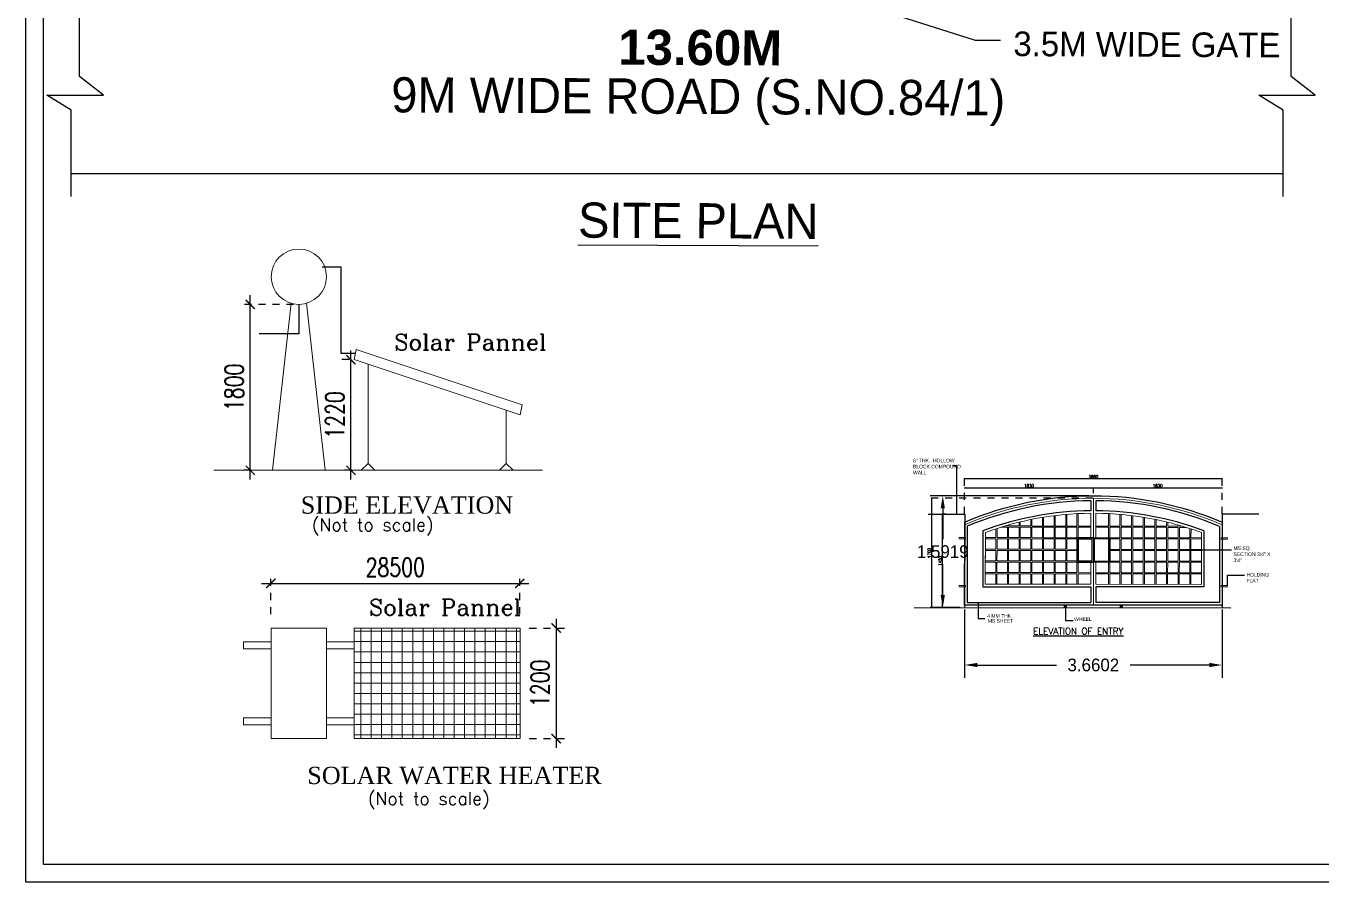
# Model space of a CAD drawing. Header units: metres. Extents: x 0 to 118, y 0 to 55.
# Drawn here: x 0 to 18.42, y 0 to 12.18 of the extents above; entities that cross this region are included whole.
import ezdxf
from ezdxf import colors
from ezdxf.entities.mleader import LeaderData, LeaderLine
from ezdxf.enums import TextEntityAlignment as Align
from ezdxf.math import Vec2, Vec3

# ---------------------------------------------------------------- set-up
doc = ezdxf.new("R2010")
doc.units = ezdxf.units.M
doc.header["$LTSCALE"] = 25
doc.header["$MEASUREMENT"] = 0
doc.linetypes.add('HIDDEN', pattern=[0.375, 0.25, -0.125])
for name, color, linetype, lineweight in [('AR_DIM WRK', 3, 'Continuous', 13), ('BEAMl', 6, 'HIDDEN', 13), ('DIMENSIONS', 9, 'Continuous', 0), ('HAT', 8, 'Continuous', 5), ('hatch', 250, 'Continuous', 5), ('PAV', 21, 'Continuous', 13), ('WIN', 12, 'Continuous', 18)]:
    doc.layers.add(name, color=color, linetype=linetype, lineweight=lineweight)
for name, color, linetype in [('DI M', 231, 'Continuous'), ('DIM', 8, 'Continuous'), ('DVW', 4, 'Continuous'), ('MAIN_GATE', 57, 'Continuous'), ('TEXT', 4, 'Continuous'), ('WALL', 125, 'Continuous')]:
    doc.layers.add(name, color=color, linetype=linetype)
doc.styles.add('APEXT', font='romanc.shx')
doc.styles.add('Arial-Bold', font='arialbd.ttf', dxfattribs={"height": 10})
doc.styles.add('MADDYTEXT', font='romanc.shx', dxfattribs={"width": 0.8, "height": 4.5})
doc.styles.add('ROMAND', font='swissc.ttf')
doc.styles.add('ROMANS', font='romans.shx')
doc.styles.add('RS1', font='romans.shx', dxfattribs={"width": 0.75})
doc.styles.add('style2', font='romantic.ttf')
doc.styles.add('UATEXT', font='GOTHIC.TTF')
doc.dimstyles.new('DIM-200', dxfattribs={"dimscale": 2, "dimtxt": 200, "dimasz": 100, "dimexe": 25, "dimexo": 25, "dimgap": 35, "dimtad": 1, "dimdec": 0, "dimrnd": 5, "dimzin": 0, "dimdsep": 46, "dimtxsty": 'RS1', "dimblk": 'ARCHTICK', "dimcen": 100, "dimdle": 25, "dimclrd": 8, "dimclre": 8, "dimclrt": 4, "dimadec": 0, "dimazin": 0, "dimtfac": 0.5, "dimtdec": 0, "dimtmove": 1, "dimatfit": 0, "dimfxl": 0, "dimfrac": 1, "dimtolj": 1, "dimtzin": 0, "dimarcsym": 0})
doc.dimstyles.new('DIM-25', dxfattribs={"dimscale": 0.25, "dimtxt": 200, "dimasz": 100, "dimexe": 25, "dimexo": 25, "dimgap": 35, "dimtad": 1, "dimdec": 0, "dimrnd": 5, "dimzin": 0, "dimdsep": 46, "dimtxsty": 'RS1', "dimblk": 'ARCHTICK', "dimcen": 100, "dimdle": 25, "dimclrd": 8, "dimclre": 8, "dimclrt": 4, "dimadec": 0, "dimazin": 0, "dimtfac": 0.5, "dimtdec": 0, "dimtmove": 1, "dimatfit": 0, "dimfxl": 0, "dimfrac": 1, "dimtolj": 1, "dimtzin": 0, "dimarcsym": 0})
doc.dimstyles.new('N001-100', dxfattribs={"dimtxt": 250, "dimasz": 65, "dimexe": 50, "dimexo": 100, "dimgap": 50, "dimtad": 1, "dimdec": 0, "dimrnd": 5, "dimzin": 0, "dimdsep": 46, "dimtxsty": 'ROMANS', "dimblk": 'ARCHTICK', "dimcen": 0.09, "dimdle": 50, "dimclrd": 8, "dimclre": 8, "dimclrt": 4, "dimadec": 0, "dimazin": 0, "dimtfac": 1, "dimtdec": 0, "dimtofl": 0, "dimtmove": 1, "dimatfit": 3, "dimfxl": 0, "dimtolj": 1, "dimtzin": 0, "dimarcsym": 0})
doc.dimstyles.get("Standard").update_dxf_attribs({"dimtxt": 0.18, "dimasz": 0.18, "dimexe": 0.18, "dimexo": 0.0625, "dimgap": 0.09, "dimtad": 0, "dimtih": 1, "dimtoh": 1, "dimdec": 4, "dimzin": 0, "dimdsep": 46, "dimtxsty": 'Standard', "dimcen": 0.09, "dimadec": 0, "dimazin": 0, "dimtfac": 1, "dimtdec": 4, "dimtofl": 0, "dimtmove": 0, "dimatfit": 3, "dimfxl": 0, "dimtolj": 1, "dimtzin": 0, "dimarcsym": 0})

# ---------------------------------------------------------------- blocks, each defined once
blk = doc.blocks.new('_ArchTick')
at = {"color": 0, "linetype": 'ByBlock', "const_width": 0.15}
blk.add_lwpolyline([(-0.5, -0.5), (0.5, 0.5)], dxfattribs=at)
blk = doc.blocks.new('*D14')
at = {"layer": 'Defpoints', "color": 0, "linetype": 'ByBlock', "ltscale": 5}
for p in [(265, 4111), (344, 4111), (373, 2911)]:
    blk.add_point(p, dxfattribs=at)
at = {"layer": 'DIMENSIONS', "color": 9, "linetype": 'HIDDEN', "lineweight": -2, "ltscale": 5}
for p, q in [((244, 4111), (165, 4111)), ((273, 2911), (165, 2911))]:
    blk.add_line(p, q, dxfattribs=at)
at = {"layer": 'DIMENSIONS', "color": 9, "lineweight": -2, "ltscale": 5}
blk.add_line((265, 2811), (265, 4211), dxfattribs=at)
at = {"layer": 'DIMENSIONS', "color": 9, "linetype": 'ByBlock', "lineweight": -2, "ltscale": 5, "xscale": 100, "yscale": 100, "zscale": 100}
for p, rotation in [((265, 4111), 90), ((265, 2911), 270)]:
    blk.add_blockref('_ArchTick', p, dxfattribs=dict(at, rotation=rotation))
at = {"layer": 'DIMENSIONS', "color": 4, "linetype": 'ByBlock', "ltscale": 5, "insert": (90, 3511), "char_height": 200, "attachment_point": 5, "rotation": 90, "style": 'RS1'}
blk.add_mtext('\\A1;1220', dxfattribs=at)
blk = doc.blocks.new('*D15')
at = {"layer": 'Defpoints', "color": 0, "linetype": 'ByBlock', "ltscale": 5}
for p in [(-827, 4711), (-257, 4711), (-720, 2911)]:
    blk.add_point(p, dxfattribs=at)
at = {"layer": 'DIMENSIONS', "color": 9, "lineweight": -2, "ltscale": 5}
blk.add_line((-827, 2811), (-827, 4811), dxfattribs=at)
at = {"layer": 'DIMENSIONS', "color": 9, "linetype": 'HIDDEN', "lineweight": -2, "ltscale": 5}
for p, q in [((-357, 4711), (-927, 4711)), ((-820, 2911), (-927, 2911))]:
    blk.add_line(p, q, dxfattribs=at)
at = {"layer": 'DIMENSIONS', "color": 9, "linetype": 'ByBlock', "lineweight": -2, "ltscale": 5, "xscale": 100, "yscale": 100, "zscale": 100}
for p, rotation in [((-827, 4711), 90), ((-827, 2911), 270)]:
    blk.add_blockref('_ArchTick', p, dxfattribs=dict(at, rotation=rotation))
at = {"layer": 'DIMENSIONS', "color": 4, "linetype": 'ByBlock', "ltscale": 5, "insert": (-1002, 3811), "char_height": 200, "attachment_point": 5, "rotation": 90, "style": 'RS1'}
blk.add_mtext('\\A1;1800', dxfattribs=at)
blk = doc.blocks.new('*D16')
at = {"layer": 'Defpoints', "color": 0, "linetype": 'ByBlock', "ltscale": 5}
for p in [(2096, 1684), (-604, 1251), (2096, 1251)]:
    blk.add_point(p, dxfattribs=at)
at = {"layer": 'DIMENSIONS', "color": 9, "linetype": 'HIDDEN', "lineweight": -2, "ltscale": 5}
for p, q in [((-604, 1351), (-604, 1784)), ((2096, 1351), (2096, 1784))]:
    blk.add_line(p, q, dxfattribs=at)
at = {"layer": 'DIMENSIONS', "color": 9, "lineweight": -2, "ltscale": 5}
blk.add_line((-704, 1684), (2196, 1684), dxfattribs=at)
at = {"layer": 'DIMENSIONS', "color": 9, "linetype": 'ByBlock', "lineweight": -2, "ltscale": 5, "xscale": 100, "yscale": 100, "zscale": 100, "rotation": 180}
blk.add_blockref('_ArchTick', (-604, 1684), dxfattribs=at)
at = {"layer": 'DIMENSIONS', "color": 9, "linetype": 'ByBlock', "lineweight": -2, "ltscale": 5, "xscale": 100, "yscale": 100, "zscale": 100}
blk.add_blockref('_ArchTick', (2096, 1684), dxfattribs=at)
at = {"layer": 'DIMENSIONS', "color": 4, "linetype": 'ByBlock', "ltscale": 5, "insert": (746, 1859), "char_height": 200, "attachment_point": 5, "style": 'RS1'}
blk.add_mtext('\\A1;28500', dxfattribs=at)
blk = doc.blocks.new('*D17')
at = {"layer": 'Defpoints', "color": 0, "linetype": 'ByBlock', "ltscale": 5}
for p in [(2100, 1200), (2100, 0), (2491, 0)]:
    blk.add_point(p, dxfattribs=at)
at = {"layer": 'DIMENSIONS', "color": 9, "lineweight": -2, "ltscale": 5}
blk.add_line((2491, 1300), (2491, -100), dxfattribs=at)
at = {"layer": 'DIMENSIONS', "color": 9, "linetype": 'HIDDEN', "lineweight": -2, "ltscale": 5}
for p, q in [((2200, 1200), (2591, 1200)), ((2200, 0), (2591, 0))]:
    blk.add_line(p, q, dxfattribs=at)
at = {"layer": 'DIMENSIONS', "color": 9, "linetype": 'ByBlock', "lineweight": -2, "ltscale": 5, "xscale": 100, "yscale": 100, "zscale": 100}
for p, rotation in [((2491, 1200), 90), ((2491, 0), 270)]:
    blk.add_blockref('_ArchTick', p, dxfattribs=dict(at, rotation=rotation))
at = {"layer": 'DIMENSIONS', "color": 4, "linetype": 'ByBlock', "ltscale": 5, "insert": (2316, 600), "char_height": 200, "attachment_point": 5, "rotation": 90, "style": 'RS1'}
blk.add_mtext('\\A1;1200', dxfattribs=at)
blk = doc.blocks.new('*D7')
at = {"layer": 'AR_DIM WRK', "color": 8, "lineweight": -2, "ltscale": 0.5}
blk.add_line((896, 2297), (2909, 2298), dxfattribs=at)
at = {"layer": 'AR_DIM WRK', "color": 8, "linetype": 'HIDDEN', "lineweight": -2, "ltscale": 0.5}
for p, q in [((902, 1894), (902, 2304)), ((2902, 2213), (2902, 2304))]:
    blk.add_line(p, q, dxfattribs=at)
at = {"layer": 'Defpoints', "color": 0, "ltscale": 0.5}
for p in [(2902, 2298), (2902, 2206), (902, 1888)]:
    blk.add_point(p, dxfattribs=at)
at = {"layer": 'AR_DIM WRK', "color": 8, "lineweight": -2, "ltscale": 0.5, "xscale": 25, "yscale": 25, "zscale": 25}
for p, rotation in [((902, 2297), 180.0142103775835), ((2902, 2298), 0.0142103775835998)]:
    blk.add_blockref('_ArchTick', p, dxfattribs=dict(at, rotation=rotation))
at = {"layer": 'AR_DIM WRK', "color": 4, "ltscale": 0.5, "insert": (1902, 2331), "char_height": 50, "attachment_point": 5, "rotation": 0.0142, "style": 'RS1'}
blk.add_mtext('\\A1;1830', dxfattribs=at)
blk = doc.blocks.new('*D8')
at = {"layer": 'AR_DIM WRK', "color": 8, "lineweight": -2, "ltscale": 0.5}
blk.add_line((2896, 2298), (4909, 2298), dxfattribs=at)
at = {"layer": 'AR_DIM WRK', "color": 8, "linetype": 'HIDDEN', "lineweight": -2, "ltscale": 0.5}
for p, q in [((2902, 2213), (2902, 2304)), ((4902, 1894), (4902, 2305))]:
    blk.add_line(p, q, dxfattribs=at)
at = {"layer": 'Defpoints', "color": 0, "ltscale": 0.5}
for p in [(4902, 2298), (2902, 2206), (4902, 1888)]:
    blk.add_point(p, dxfattribs=at)
at = {"layer": 'AR_DIM WRK', "color": 8, "lineweight": -2, "ltscale": 0.5, "xscale": 25, "yscale": 25, "zscale": 25}
for p, rotation in [((2902, 2298), 180.0142103775835), ((4902, 2298), 0.0142103775835998)]:
    blk.add_blockref('_ArchTick', p, dxfattribs=dict(at, rotation=rotation))
at = {"layer": 'AR_DIM WRK', "color": 4, "ltscale": 0.5, "insert": (3902, 2332), "char_height": 50, "attachment_point": 5, "rotation": 0.0142, "style": 'RS1'}
blk.add_mtext('\\A1;1830', dxfattribs=at)
blk = doc.blocks.new('*D9')
at = {"layer": 'AR_DIM WRK', "color": 8, "lineweight": -2, "ltscale": 0.5}
blk.add_line((4909, 2436), (896, 2435), dxfattribs=at)
at = {"layer": 'AR_DIM WRK', "color": 8, "linetype": 'HIDDEN', "lineweight": -2, "ltscale": 0.5}
for p, q in [((902, 1894), (902, 2441)), ((4902, 1894), (4902, 2442))]:
    blk.add_line(p, q, dxfattribs=at)
at = {"layer": 'Defpoints', "color": 0, "ltscale": 0.5}
for p in [(902, 2435), (902, 1888), (4902, 1888)]:
    blk.add_point(p, dxfattribs=at)
at = {"layer": 'AR_DIM WRK', "color": 8, "lineweight": -2, "ltscale": 0.5, "xscale": 25, "yscale": 25, "zscale": 25}
for p, rotation in [((902, 2435), 180.0142103775835), ((4902, 2436), 0.0142103775835998)]:
    blk.add_blockref('_ArchTick', p, dxfattribs=dict(at, rotation=rotation))
at = {"layer": 'AR_DIM WRK', "color": 4, "ltscale": 0.5, "insert": (2902, 2469), "char_height": 50, "attachment_point": 5, "rotation": 0.0142, "style": 'RS1'}
blk.add_mtext('\\A1;3660', dxfattribs=at)
blk = doc.blocks.new('*D10')
at = {"layer": 'AR_DIM WRK', "color": 8, "linetype": 'HIDDEN', "lineweight": -2, "ltscale": 0.5}
for p, q in [((611, 1888), (549, 1888)), ((611, 436), (549, 436))]:
    blk.add_line(p, q, dxfattribs=at)
at = {"layer": 'AR_DIM WRK', "color": 8, "lineweight": -2, "ltscale": 0.5}
blk.add_line((555, 1894), (555, 430), dxfattribs=at)
at = {"layer": 'Defpoints', "color": 0, "ltscale": 0.5}
for p in [(618, 1888), (555, 436), (618, 436)]:
    blk.add_point(p, dxfattribs=at)
at = {"layer": 'AR_DIM WRK', "color": 8, "lineweight": -2, "ltscale": 0.5, "xscale": 25, "yscale": 25, "zscale": 25}
for p, rotation in [((555, 1888), 90.01421037758361), ((555, 436), 270.0142103775836)]:
    blk.add_blockref('_ArchTick', p, dxfattribs=dict(at, rotation=rotation))
at = {"layer": 'AR_DIM WRK', "color": 4, "ltscale": 0.5, "insert": (521, 1162), "char_height": 50, "attachment_point": 5, "rotation": 90.0142, "style": 'RS1'}
blk.add_mtext('\\A1;1450', dxfattribs=at)
blk = doc.blocks.new('*D11')
at = {"layer": 'AR_DIM WRK', "color": 8, "linetype": 'HIDDEN', "lineweight": -2, "ltscale": 0.5}
for p, q in [((2895, 2136), (380, 2135)), ((611, 436), (380, 436))]:
    blk.add_line(p, q, dxfattribs=at)
at = {"layer": 'AR_DIM WRK', "color": 8, "lineweight": -2, "ltscale": 0.5}
blk.add_line((386, 2141), (387, 429), dxfattribs=at)
at = {"layer": 'Defpoints', "color": 0, "ltscale": 0.5}
for p in [(2901, 2136), (387, 436), (618, 436)]:
    blk.add_point(p, dxfattribs=at)
at = {"layer": 'AR_DIM WRK', "color": 8, "lineweight": -2, "ltscale": 0.5, "xscale": 25, "yscale": 25, "zscale": 25}
for p, rotation in [((386, 2135), 90.01421037758361), ((387, 436), 270.0142103775836)]:
    blk.add_blockref('_ArchTick', p, dxfattribs=dict(at, rotation=rotation))
at = {"layer": 'AR_DIM WRK', "color": 4, "ltscale": 0.5, "insert": (353, 1285), "char_height": 50, "attachment_point": 5, "rotation": 90.0142, "style": 'RS1'}
blk.add_mtext('\\A1;1700', dxfattribs=at)
blk = doc.blocks.new('*D218')
at = {"layer": 'Defpoints', "color": 0}
for p in [(13.039, 5.495), (15.18, 5.495), (13.35, 3.903)]:
    blk.add_point(p, dxfattribs=at)
at = {"layer": 'MAIN_GATE', "color": 0, "lineweight": -2}
for p, q in [((15.118, 5.495), (12.859, 5.495)), ((13.039, 5.315), (13.039, 4.879)), ((13.039, 4.083), (13.039, 4.519)), ((13.288, 3.903), (12.859, 3.903))]:
    blk.add_line(p, q, dxfattribs=at)
at = {"layer": 'MAIN_GATE', "color": 0}
for points in [[(13.009, 5.315), (13.069, 5.315), (13.039, 5.495)], [(13.009, 4.083), (13.069, 4.083), (13.039, 3.903)]]:
    blk.add_solid(points, dxfattribs=at)
at = {"layer": 'MAIN_GATE', "color": 0, "insert": (13.039, 4.699), "char_height": 0.18, "attachment_point": 5}
blk.add_mtext('\\A1;1.5919', dxfattribs=at)
blk = doc.blocks.new('*D219')
at = {"layer": 'Defpoints', "color": 0}
for p in [(13.35, 3.94), (17.01, 3.94), (17.01, 3.087)]:
    blk.add_point(p, dxfattribs=at)
at = {"layer": 'MAIN_GATE', "color": 0, "lineweight": -2}
for p, q in [((13.35, 3.878), (13.35, 2.907)), ((17.01, 3.878), (17.01, 2.907)), ((13.53, 3.087), (14.655, 3.087)), ((16.83, 3.087), (15.705, 3.087))]:
    blk.add_line(p, q, dxfattribs=at)
at = {"layer": 'MAIN_GATE', "color": 0}
for points in [[(13.53, 3.117), (13.53, 3.057), (13.35, 3.087)], [(16.83, 3.117), (16.83, 3.057), (17.01, 3.087)]]:
    blk.add_solid(points, dxfattribs=at)
at = {"layer": 'MAIN_GATE', "color": 0, "insert": (15.18, 3.087), "char_height": 0.18, "attachment_point": 5}
blk.add_mtext('\\A1;3.6602', dxfattribs=at)
blk = doc.blocks.new('Solar')
at = {"layer": 'HAT'}
h = blk.add_hatch(dxfattribs=at)
h.set_pattern_fill('ANSI37', color=256, scale=900, angle=135, style=0)
h.set_pattern_definition([(180, (-1126429.38, 38720.95), (-2e-14, -112.5), []), (270, (-1126429.38, 38720.95), (112.5, -2e-14), [])])
h.paths.add_polyline_path([(300, 0), (2100, 0), (2100, 1200), (300, 1200)])
for p, q in [((-600, 1050), (-900, 1050)), ((-900, 1050), (-900, 975)), ((0, 1050), (300, 1050)), ((-600, 975), (-900, 975)), ((0, 975), (300, 975)), ((-600, 225), (-900, 225)), ((-900, 225), (-900, 150)), ((-600, 150), (-900, 150)), ((0, 225), (300, 225)), ((0, 150), (300, 150))]:
    blk.add_line(p, q, dxfattribs=at)
at = {"layer": 'WALL'}
for p, q in [((-45.8, 5118.6), (155.9, 5118.6)), ((155.9, 5118.6), (155.9, 4181.1)), ((-300, 4710.9), (-300, 4392.3)), ((-300, 4392.3), (-729.3, 4392.3)), ((155.9, 4181.1), (314.6, 4181.1))]:
    blk.add_line(p, q, dxfattribs=at)
at = {"layer": 'WIN'}
for p, q in [((-586.1, 2910.9), (-382.4, 4722.4)), ((-13.9, 2910.9), (-217.6, 4722.4)), ((300, 4110.9), (322.9, 4221)), ((322.9, 4221), (2122.9, 3621)), ((300, 4110.9), (2100, 3510.9)), ((450, 2985.9), (450, 4060.9)), ((1950, 2985.9), (1950, 3560.9)), ((2100, 3510.9), (2122.9, 3621)), ((450, 2985.9), (375, 2910.9)), ((450, 2985.9), (525, 2910.9)), ((1950, 2985.9), (1875, 2910.9)), ((1950, 2985.9), (2025, 2910.9)), ((-1221, 2910.9), (2344.3, 2910.9))]:
    blk.add_line(p, q, dxfattribs=at)
for points in [[(0, 1200), (0, 0), (-600, 0), (-600, 1200)], [(2100, 1200), (2100, 0), (300, 0), (300, 1200)]]:
    blk.add_lwpolyline(points, close=True, dxfattribs=at)
blk.add_circle((-300, 5010.9), 300, dxfattribs=at)
at = {"layer": 'DI M', "color": 2, "char_height": 137.5, "attachment_point": 1, "style": 'ROMANS'}
for insert in [(-159.5, 2388.6), (448.5, -582.1)]:
    blk.add_mtext('(Not to scale)', dxfattribs=dict(at, insert=insert))
at = {"layer": 'DVW', "style": 'MADDYTEXT'}
for p in [(737.8, 4213.5), (463.1, 1337.1)]:
    blk.add_text('Solar Pannel', height=175, dxfattribs=at).set_placement(p)
at = {"layer": 'TEXT', "lineweight": 35, "char_height": 187.5, "attachment_point": 1, "style": 'style2'}
for s, insert in [('SIDE ELEVATION', (-279.6, 2627.8)), ('SOLAR WATER HEATER', (-208.7, -305.2))]:
    blk.add_mtext(s, dxfattribs=dict(at, insert=insert))
at = {"layer": 'DIMENSIONS', "linetype": 'ByBlock', "ltscale": 5}
for base, p1, p2, text, override, picture, middle in [((-827.4, 4710.9), (-719.6, 2910.5), (-257.4, 4710.9), '1800', {"dimtxt": 200, "dimfxl": 0.15}, '*D15', (-1002.4, 3810.7)), ((2491, 0), (2100, 1200), (2100, 0), '1200', {"dimfxl": 0.15}, '*D17', (2316, 600))]:
    dim = blk.add_linear_dim(base=base, p1=p1, p2=p2, angle=90, text=text, dimstyle='DIM-200', override=override, dxfattribs=at)
    dim.commit()
    dim.dimension.update_dxf_attribs({"geometry": picture, "text_midpoint": middle})
dim = blk.add_linear_dim(base=(265.3, 4110.9), p1=(373.1, 2910.5), p2=(344, 4110.9), angle=90, text='1220', dimstyle='DIM-200', override={"dimfxl": 0.15}, dxfattribs=at)
dim.commit()
dim.dimension.update_dxf_attribs({"geometry": '*D14', "text_midpoint": (265.3, 3510.7), "dimtype": 128})
dim = blk.add_linear_dim(base=(2096.1, 1683.6), p1=(-603.9, 1250.8), p2=(2096.1, 1250.8), text='28500', dimstyle='DIM-200', override={"dimfxl": 0.15}, dxfattribs=at)
dim.commit()
dim.dimension.update_dxf_attribs({"geometry": '*D16', "text_midpoint": (746.1, 1858.6)})
blk = doc.blocks.new('A$C5E5B5529')
at = {"color": 2, "ltscale": 2}
for p, q in [((2862.1, 2096.8), (2862.1, 1941.8)), ((2942.7, 2096.8), (2942.7, 1941.8)), ((942.7, 1699.7), (942.7, 516.3)), ((1183.3, 1629), (1183.3, 758)), ((4621.4, 1629), (4621.4, 758)), ((4862.1, 1699.7), (4862.1, 516.3)), ((2665.7, 1503.2), (2884, 1503.2)), ((2665.7, 1503.2), (2665.7, 1160.8)), ((3139.1, 1503.2), (2920.8, 1503.2)), ((3139.1, 1503.2), (3139.1, 1160.8)), ((2884, 1160.8), (2665.7, 1160.8)), ((2920.8, 1160.8), (3139.1, 1160.8)), ((1183.3, 758), (2862.1, 758)), ((2862.1, 758), (2862.1, 516.3)), ((4621.4, 758), (2942.7, 758)), ((2942.7, 758), (2942.7, 516.3)), ((942.7, 516.3), (2862.1, 516.3)), ((4862.1, 516.3), (2942.7, 516.3))]:
    blk.add_line(p, q, dxfattribs=at)
for radius, start, end in [(5032.1, 90.45863, 112.9201), (5032.1, 67.0799, 89.54137), (4877.1, 90.4732, 110.63881), (4877.1, 69.36119, 89.5268)]:
    blk.add_arc((2902.4, -2935.1), radius, start, end, dxfattribs=at)
at = {"layer": 'BEAMl'}
for p, q in [((922.5, 1523.3), (716.5, 1523.3)), ((922.5, 1503.2), (716.5, 1503.2)), ((4882.2, 1523.3), (5088.3, 1523.3)), ((4882.2, 1503.2), (5088.3, 1503.2)), ((922.5, 778.2), (716.5, 778.2)), ((922.5, 758), (716.5, 758)), ((4882.2, 778.2), (5088.3, 778.2)), ((4882.2, 758), (5088.3, 758))]:
    blk.add_line(p, q, dxfattribs=at)
at = {"layer": 'DIM'}
for p, q in [((2902.4, 1523.3), (2645.5, 1523.3)), ((2645.5, 1523.3), (2645.5, 1140.7)), ((2884, 1160.8), (2884, 1503.2)), ((2902.4, 1523.3), (3159.2, 1523.3)), ((2920.8, 1160.8), (2920.8, 1503.2)), ((3159.2, 1523.3), (3159.2, 1140.7)), ((2645.5, 1140.7), (2902.4, 1140.7)), ((3159.2, 1140.7), (2902.4, 1140.7))]:
    blk.add_line(p, q, dxfattribs=at)
at = {"layer": 'hatch'}
for p, q in [((2109.8, 1837.8), (2109.8, 1704.6)), ((2129.9, 1841.1), (2129.9, 1704.6)), ((2291, 1864.4), (2291, 1704.6)), ((2311.2, 1866.9), (2311.2, 1704.6)), ((2472.3, 1884), (2472.3, 1704.6)), ((2492.4, 1885.8), (2492.4, 1704.6)), ((2645.5, 1896.4), (2645.5, 1704.6)), ((2665.7, 1897.4), (2665.7, 1704.6)), ((3139.1, 1897.4), (3139.1, 1704.6)), ((3159.2, 1896.4), (3159.2, 1704.6)), ((3312.4, 1885.8), (3312.4, 1704.6)), ((3332.5, 1884), (3332.5, 1704.6)), ((3493.6, 1866.9), (3493.6, 1704.6)), ((3513.8, 1864.4), (3513.8, 1704.6)), ((3674.9, 1841.1), (3674.9, 1704.6)), ((3695, 1837.8), (3695, 1704.6)), ((1384.7, 1659), (1384.7, 1523.3)), ((1404.9, 1665.6), (1404.9, 1523.3)), ((1566, 1684.4), (1464, 1684.4)), ((1566, 1704.6), (1530.4, 1704.6)), ((1566, 1715), (1566, 1704.6)), ((1566, 1684.4), (1566, 1523.3)), ((1586.1, 1720.7), (1586.1, 1704.6)), ((1747.2, 1704.6), (1586.1, 1704.6)), ((1586.1, 1684.4), (1586.1, 1523.3)), ((1747.2, 1684.4), (1586.1, 1684.4)), ((1747.2, 1763.3), (1747.2, 1704.6)), ((1747.2, 1684.4), (1747.2, 1523.3)), ((1767.4, 1768.2), (1767.4, 1704.6)), ((1928.5, 1704.6), (1767.4, 1704.6)), ((1767.4, 1684.4), (1767.4, 1523.3)), ((1928.5, 1684.4), (1767.4, 1684.4)), ((1928.5, 1804.2), (1928.5, 1704.6)), ((1928.5, 1684.4), (1928.5, 1523.3)), ((1948.6, 1808.2), (1948.6, 1704.6)), ((2109.8, 1704.6), (1948.6, 1704.6)), ((2109.8, 1684.4), (1948.6, 1684.4)), ((1948.6, 1684.4), (1948.6, 1523.3)), ((2109.8, 1684.4), (2109.8, 1523.3)), ((2291, 1704.6), (2129.9, 1704.6)), ((2291, 1684.4), (2129.9, 1684.4)), ((2129.9, 1684.4), (2129.9, 1523.3)), ((2291, 1684.4), (2291, 1523.3)), ((2472.3, 1704.6), (2311.2, 1704.6)), ((2311.2, 1684.4), (2311.2, 1523.3)), ((2472.3, 1684.4), (2311.2, 1684.4)), ((2472.3, 1684.4), (2472.3, 1523.3)), ((2645.5, 1704.6), (2492.4, 1704.6)), ((2492.4, 1684.4), (2492.4, 1523.3)), ((2645.5, 1684.4), (2492.4, 1684.4)), ((2645.5, 1684.4), (2645.5, 1523.3)), ((2862.1, 1704.6), (2665.7, 1704.6)), ((2862.1, 1684.4), (2665.7, 1684.4)), ((2665.7, 1684.4), (2665.7, 1523.3)), ((2942.7, 1704.6), (3139.1, 1704.6)), ((2942.7, 1684.4), (3139.1, 1684.4)), ((3139.1, 1684.4), (3139.1, 1523.3)), ((3159.2, 1704.6), (3312.4, 1704.6)), ((3159.2, 1684.4), (3312.4, 1684.4)), ((3159.2, 1684.4), (3159.2, 1523.3)), ((3312.4, 1684.4), (3312.4, 1523.3)), ((3332.5, 1704.6), (3493.6, 1704.6)), ((3332.5, 1684.4), (3332.5, 1523.3)), ((3332.5, 1684.4), (3493.6, 1684.4)), ((3493.6, 1684.4), (3493.6, 1523.3)), ((3513.8, 1704.6), (3674.9, 1704.6)), ((3513.8, 1684.4), (3674.9, 1684.4)), ((3513.8, 1684.4), (3513.8, 1523.3)), ((3674.9, 1684.4), (3674.9, 1523.3)), ((3695, 1704.6), (3856.1, 1704.6)), ((3695, 1684.4), (3695, 1523.3)), ((3695, 1684.4), (3856.1, 1684.4)), ((3856.1, 1808.2), (3856.1, 1704.6)), ((3856.1, 1684.4), (3856.1, 1523.3)), ((3876.3, 1804.2), (3876.3, 1704.6)), ((3876.3, 1704.6), (4037.4, 1704.6)), ((3876.3, 1684.4), (3876.3, 1523.3)), ((3876.3, 1684.4), (4037.4, 1684.4)), ((4037.4, 1768.2), (4037.4, 1704.6)), ((4037.4, 1684.4), (4037.4, 1523.3)), ((4057.5, 1763.3), (4057.5, 1704.6)), ((4057.5, 1704.6), (4218.6, 1704.6)), ((4057.5, 1684.4), (4057.5, 1523.3)), ((4057.5, 1684.4), (4218.6, 1684.4)), ((4218.6, 1720.7), (4218.6, 1704.6)), ((4218.6, 1684.4), (4218.6, 1523.3)), ((4238.8, 1715), (4238.8, 1704.6)), ((4238.8, 1704.6), (4274.4, 1704.6)), ((4238.8, 1684.4), (4238.8, 1523.3)), ((4238.8, 1684.4), (4340.8, 1684.4)), ((4399.9, 1665.6), (4399.9, 1523.3)), ((4420, 1659), (4420, 1523.3)), ((1223.6, 1576.1), (1223.6, 1523.3)), ((1384.7, 1523.3), (1223.6, 1523.3)), ((1384.7, 1503.2), (1223.6, 1503.2)), ((1223.6, 1503.2), (1223.6, 1342.1)), ((1384.7, 1503.2), (1384.7, 1342.1)), ((1566, 1523.3), (1404.9, 1523.3)), ((1404.9, 1503.2), (1404.9, 1342.1)), ((1566, 1503.2), (1404.9, 1503.2)), ((1566, 1503.2), (1566, 1342.1)), ((1747.2, 1523.3), (1586.1, 1523.3)), ((1586.1, 1503.2), (1586.1, 1342.1)), ((1747.2, 1503.2), (1586.1, 1503.2)), ((1747.2, 1503.2), (1747.2, 1342.1)), ((1928.5, 1523.3), (1767.4, 1523.3)), ((1767.4, 1503.2), (1767.4, 1342.1)), ((1928.5, 1503.2), (1767.4, 1503.2)), ((1928.5, 1503.2), (1928.5, 1342.1)), ((2109.8, 1523.3), (1948.6, 1523.3)), ((2109.8, 1503.2), (1948.6, 1503.2)), ((1948.6, 1503.2), (1948.6, 1342.1)), ((2109.8, 1503.2), (2109.8, 1342.1)), ((2291, 1523.3), (2129.9, 1523.3)), ((2291, 1503.2), (2129.9, 1503.2)), ((2129.9, 1503.2), (2129.9, 1342.1)), ((2291, 1503.2), (2291, 1342.1)), ((2472.3, 1523.3), (2311.2, 1523.3)), ((2311.2, 1503.2), (2311.2, 1342.1)), ((2472.3, 1503.2), (2311.2, 1503.2)), ((2472.3, 1503.2), (2472.3, 1342.1)), ((2645.5, 1523.3), (2492.4, 1523.3)), ((2492.4, 1503.2), (2492.4, 1342.1)), ((2645.5, 1503.2), (2492.4, 1503.2)), ((3159.2, 1523.3), (3312.4, 1523.3)), ((3159.2, 1503.2), (3312.4, 1503.2)), ((3312.4, 1503.2), (3312.4, 1342.1)), ((3332.5, 1523.3), (3493.6, 1523.3)), ((3332.5, 1503.2), (3332.5, 1342.1)), ((3332.5, 1503.2), (3493.6, 1503.2)), ((3493.6, 1503.2), (3493.6, 1342.1)), ((3513.8, 1523.3), (3674.9, 1523.3)), ((3513.8, 1503.2), (3674.9, 1503.2)), ((3513.8, 1503.2), (3513.8, 1342.1)), ((3674.9, 1503.2), (3674.9, 1342.1)), ((3695, 1523.3), (3856.1, 1523.3)), ((3695, 1503.2), (3856.1, 1503.2)), ((3695, 1503.2), (3695, 1342.1)), ((3856.1, 1503.2), (3856.1, 1342.1)), ((3876.3, 1523.3), (4037.4, 1523.3)), ((3876.3, 1503.2), (3876.3, 1342.1)), ((3876.3, 1503.2), (4037.4, 1503.2)), ((4037.4, 1503.2), (4037.4, 1342.1)), ((4057.5, 1523.3), (4218.6, 1523.3)), ((4057.5, 1503.2), (4057.5, 1342.1)), ((4057.5, 1503.2), (4218.6, 1503.2)), ((4218.6, 1503.2), (4218.6, 1342.1)), ((4238.8, 1523.3), (4399.9, 1523.3)), ((4238.8, 1503.2), (4238.8, 1342.1)), ((4238.8, 1503.2), (4399.9, 1503.2)), ((4399.9, 1503.2), (4399.9, 1342.1)), ((4420, 1523.3), (4581.2, 1523.3)), ((4420, 1503.2), (4581.2, 1503.2)), ((4420, 1503.2), (4420, 1342.1)), ((4581.2, 1576.1), (4581.2, 1523.3)), ((4581.2, 1503.2), (4581.2, 1342.1)), ((1384.7, 1342.1), (1223.6, 1342.1)), ((1384.7, 1321.9), (1223.6, 1321.9)), ((1223.6, 1321.9), (1223.6, 1160.8)), ((1384.7, 1321.9), (1384.7, 1160.8)), ((1566, 1342.1), (1404.9, 1342.1)), ((1404.9, 1321.9), (1404.9, 1160.8)), ((1566, 1321.9), (1404.9, 1321.9)), ((1566, 1321.9), (1566, 1160.8)), ((1747.2, 1342.1), (1586.1, 1342.1)), ((1586.1, 1321.9), (1586.1, 1160.8)), ((1747.2, 1321.9), (1586.1, 1321.9)), ((1747.2, 1321.9), (1747.2, 1160.8)), ((1928.5, 1342.1), (1767.4, 1342.1)), ((1767.4, 1321.9), (1767.4, 1160.8)), ((1928.5, 1321.9), (1767.4, 1321.9)), ((1928.5, 1321.9), (1928.5, 1160.8)), ((2109.8, 1342.1), (1948.6, 1342.1)), ((2109.8, 1321.9), (1948.6, 1321.9)), ((1948.6, 1321.9), (1948.6, 1160.8)), ((2109.8, 1321.9), (2109.8, 1160.8)), ((2291, 1342.1), (2129.9, 1342.1)), ((2291, 1321.9), (2129.9, 1321.9)), ((2129.9, 1321.9), (2129.9, 1160.8)), ((2291, 1321.9), (2291, 1160.8)), ((2472.3, 1342.1), (2311.2, 1342.1)), ((2472.3, 1321.9), (2311.2, 1321.9)), ((2311.2, 1321.9), (2311.2, 1160.8)), ((2472.3, 1321.9), (2472.3, 1160.8)), ((2645.5, 1342.1), (2492.4, 1342.1)), ((2492.4, 1321.9), (2492.4, 1160.8)), ((2645.5, 1321.9), (2492.4, 1321.9)), ((3159.2, 1342.1), (3312.4, 1342.1)), ((3159.2, 1321.9), (3312.4, 1321.9)), ((3312.4, 1321.9), (3312.4, 1160.8)), ((3332.5, 1342.1), (3493.6, 1342.1)), ((3332.5, 1321.9), (3332.5, 1160.8)), ((3332.5, 1321.9), (3493.6, 1321.9)), ((3493.6, 1321.9), (3493.6, 1160.8)), ((3513.8, 1342.1), (3674.9, 1342.1)), ((3513.8, 1321.9), (3674.9, 1321.9)), ((3513.8, 1321.9), (3513.8, 1160.8)), ((3674.9, 1321.9), (3674.9, 1160.8)), ((3695, 1342.1), (3856.1, 1342.1)), ((3695, 1321.9), (3856.1, 1321.9)), ((3695, 1321.9), (3695, 1160.8)), ((3856.1, 1321.9), (3856.1, 1160.8)), ((3876.3, 1342.1), (4037.4, 1342.1)), ((3876.3, 1321.9), (3876.3, 1160.8)), ((3876.3, 1321.9), (4037.4, 1321.9)), ((4037.4, 1321.9), (4037.4, 1160.8)), ((4057.5, 1342.1), (4218.6, 1342.1)), ((4057.5, 1321.9), (4057.5, 1160.8)), ((4057.5, 1321.9), (4218.6, 1321.9)), ((4218.6, 1321.9), (4218.6, 1160.8)), ((4238.8, 1342.1), (4399.9, 1342.1)), ((4238.8, 1321.9), (4238.8, 1160.8)), ((4238.8, 1321.9), (4399.9, 1321.9)), ((4399.9, 1321.9), (4399.9, 1160.8)), ((4420, 1342.1), (4581.2, 1342.1)), ((4420, 1321.9), (4581.2, 1321.9)), ((4420, 1321.9), (4420, 1160.8)), ((4581.2, 1321.9), (4581.2, 1160.8)), ((1384.7, 1160.8), (1223.6, 1160.8)), ((1223.6, 1140.7), (1223.6, 979.5)), ((1384.7, 1140.7), (1228.2, 1140.7)), ((1384.7, 1140.7), (1384.7, 979.5)), ((1566, 1160.8), (1404.9, 1160.8)), ((1404.9, 1140.7), (1404.9, 979.5)), ((1566, 1140.7), (1409.4, 1140.7)), ((1566, 1140.7), (1566, 979.5)), ((1747.2, 1160.8), (1586.1, 1160.8)), ((1586.1, 1140.7), (1586.1, 979.5)), ((1747.2, 1140.7), (1590.7, 1140.7)), ((1747.2, 1140.7), (1747.2, 979.5)), ((1928.5, 1160.8), (1767.4, 1160.8)), ((1767.4, 1140.7), (1767.4, 979.5)), ((1928.5, 1140.7), (1771.9, 1140.7)), ((1928.5, 1140.7), (1928.5, 979.5)), ((2109.8, 1160.8), (1948.6, 1160.8)), ((1948.6, 1140.7), (1948.6, 979.5)), ((2109.8, 1140.7), (1953.2, 1140.7)), ((2109.8, 1140.7), (2109.8, 979.5)), ((2291, 1160.8), (2129.9, 1160.8)), ((2291, 1140.7), (2129.9, 1140.7)), ((2129.9, 1140.7), (2129.9, 979.5)), ((2291, 1140.7), (2291, 979.5)), ((2472.3, 1160.8), (2311.2, 1160.8)), ((2311.2, 1140.7), (2311.2, 979.5)), ((2472.3, 1140.7), (2311.2, 1140.7)), ((2472.3, 1140.7), (2472.3, 979.5)), ((2645.5, 1160.8), (2492.4, 1160.8)), ((2492.4, 1140.7), (2492.4, 979.5)), ((2645.5, 1140.7), (2492.4, 1140.7)), ((2645.5, 1140.7), (2645.5, 979.5)), ((2665.7, 1140.7), (2665.7, 979.5)), ((3139.1, 1140.7), (3139.1, 979.5)), ((3159.2, 1160.8), (3312.4, 1160.8)), ((3159.2, 1140.7), (3312.4, 1140.7)), ((3159.2, 1140.7), (3159.2, 979.5)), ((3312.4, 1140.7), (3312.4, 979.5)), ((3332.5, 1160.8), (3493.6, 1160.8)), ((3332.5, 1140.7), (3332.5, 979.5)), ((3332.5, 1140.7), (3493.6, 1140.7)), ((3493.6, 1140.7), (3493.6, 979.5)), ((3513.8, 1160.8), (3674.9, 1160.8)), ((3513.8, 1140.7), (3674.9, 1140.7)), ((3513.8, 1140.7), (3513.8, 979.5)), ((3674.9, 1140.7), (3674.9, 979.5)), ((3695, 1160.8), (3856.1, 1160.8)), ((3695, 1140.7), (3851.6, 1140.7)), ((3695, 1140.7), (3695, 979.5)), ((3856.1, 1140.7), (3856.1, 979.5)), ((3876.3, 1160.8), (4037.4, 1160.8)), ((3876.3, 1140.7), (4032.8, 1140.7)), ((3876.3, 1140.7), (3876.3, 979.5)), ((4037.4, 1140.7), (4037.4, 979.5)), ((4057.5, 1160.8), (4218.6, 1160.8)), ((4057.5, 1140.7), (4214.1, 1140.7)), ((4057.5, 1140.7), (4057.5, 979.5)), ((4218.6, 1140.7), (4218.6, 979.5)), ((4238.8, 1160.8), (4399.9, 1160.8)), ((4238.8, 1140.7), (4395.4, 1140.7)), ((4238.8, 1140.7), (4238.8, 979.5)), ((4399.9, 1140.7), (4399.9, 979.5)), ((4420, 1160.8), (4581.2, 1160.8)), ((4420, 1140.7), (4576.6, 1140.7)), ((4420, 1140.7), (4420, 979.5)), ((4581.2, 1140.7), (4581.2, 979.5)), ((1384.7, 979.5), (1223.6, 979.5)), ((1384.7, 959.4), (1223.6, 959.4)), ((1223.6, 959.4), (1223.6, 798.3)), ((1384.7, 959.4), (1384.7, 798.3)), ((1566, 979.5), (1404.9, 979.5)), ((1566, 959.4), (1404.9, 959.4)), ((1404.9, 959.4), (1404.9, 798.3)), ((1566, 959.4), (1566, 798.3)), ((1747.2, 979.5), (1586.1, 979.5)), ((1747.2, 959.4), (1586.1, 959.4)), ((1586.1, 959.4), (1586.1, 798.3)), ((1747.2, 959.4), (1747.2, 798.3)), ((1928.5, 979.5), (1767.4, 979.5)), ((1928.5, 959.4), (1767.4, 959.4)), ((1767.4, 959.4), (1767.4, 798.3)), ((1928.5, 959.4), (1928.5, 798.3)), ((2109.8, 979.5), (1948.6, 979.5)), ((2109.8, 959.4), (1948.6, 959.4)), ((1948.6, 959.4), (1948.6, 798.3)), ((2109.8, 959.4), (2109.8, 798.3)), ((2291, 979.5), (2129.9, 979.5)), ((2291, 959.4), (2129.9, 959.4)), ((2129.9, 959.4), (2129.9, 798.3)), ((2291, 959.4), (2291, 798.3)), ((2472.3, 979.5), (2311.2, 979.5)), ((2311.2, 959.4), (2311.2, 798.3)), ((2472.3, 959.4), (2311.2, 959.4)), ((2472.3, 959.4), (2472.3, 798.3)), ((2645.5, 979.5), (2492.4, 979.5)), ((2645.5, 959.4), (2492.4, 959.4)), ((2492.4, 959.4), (2492.4, 798.3)), ((2645.5, 959.4), (2645.5, 798.3)), ((2862.1, 979.5), (2665.7, 979.5)), ((2862.1, 959.4), (2665.7, 959.4)), ((2665.7, 959.4), (2665.7, 798.3)), ((2942.7, 979.5), (3139.1, 979.5)), ((2942.7, 959.4), (3139.1, 959.4)), ((3139.1, 959.4), (3139.1, 798.3)), ((3159.2, 979.5), (3312.4, 979.5)), ((3159.2, 959.4), (3312.4, 959.4)), ((3159.2, 959.4), (3159.2, 798.3)), ((3312.4, 959.4), (3312.4, 798.3)), ((3332.5, 979.5), (3493.6, 979.5)), ((3332.5, 959.4), (3332.5, 798.3)), ((3332.5, 959.4), (3493.6, 959.4)), ((3493.6, 959.4), (3493.6, 798.3)), ((3513.8, 979.5), (3674.9, 979.5)), ((3513.8, 959.4), (3674.9, 959.4)), ((3513.8, 959.4), (3513.8, 798.3)), ((3674.9, 959.4), (3674.9, 798.3)), ((3695, 979.5), (3856.1, 979.5)), ((3695, 959.4), (3856.1, 959.4)), ((3695, 959.4), (3695, 798.3)), ((3856.1, 959.4), (3856.1, 798.3)), ((3876.3, 979.5), (4037.4, 979.5)), ((3876.3, 959.4), (4037.4, 959.4)), ((3876.3, 959.4), (3876.3, 798.3)), ((4037.4, 959.4), (4037.4, 798.3)), ((4057.5, 979.5), (4218.6, 979.5)), ((4057.5, 959.4), (4218.6, 959.4)), ((4057.5, 959.4), (4057.5, 798.3)), ((4218.6, 959.4), (4218.6, 798.3)), ((4238.8, 979.5), (4399.9, 979.5)), ((4238.8, 959.4), (4399.9, 959.4)), ((4238.8, 959.4), (4238.8, 798.3)), ((4399.9, 959.4), (4399.9, 798.3)), ((4420, 979.5), (4581.2, 979.5)), ((4420, 959.4), (4581.2, 959.4)), ((4420, 959.4), (4420, 798.3)), ((4581.2, 959.4), (4581.2, 798.3))]:
    blk.add_line(p, q, dxfattribs=at)
at = {"layer": 'PAV'}
for p, q in [((2447.2, 476.1), (2447.2, 435.8)), ((2487.5, 474.9), (2447.2, 474.9)), ((2487.5, 473), (2447.2, 473)), ((2487.5, 470.9), (2447.2, 470.9)), ((2487.5, 467.4), (2447.2, 467.4)), ((2487.5, 463), (2447.2, 463)), ((2487.5, 455.9), (2447.2, 455.9)), ((2487.5, 448.9), (2447.2, 448.9)), ((2487.5, 444.4), (2447.2, 444.4)), ((2487.5, 441), (2447.2, 441)), ((2487.5, 438.9), (2447.2, 438.9)), ((2487.5, 436.9), (2447.2, 436.9)), ((2489.5, 441), (2449.2, 441)), ((2489.5, 438.9), (2449.2, 438.9)), ((2489.5, 436.9), (2449.2, 436.9)), ((2487.5, 476.1), (2487.5, 435.8)), ((3315.3, 441), (3355.5, 441)), ((3315.3, 438.9), (3355.5, 438.9)), ((3315.3, 436.9), (3355.5, 436.9)), ((3317.3, 476.1), (3317.3, 435.8)), ((3317.3, 474.9), (3357.6, 474.9)), ((3317.3, 473), (3357.6, 473)), ((3317.3, 470.9), (3357.6, 470.9)), ((3317.3, 467.4), (3357.6, 467.4)), ((3317.3, 463), (3357.6, 463)), ((3317.3, 455.9), (3357.6, 455.9)), ((3317.3, 448.9), (3357.6, 448.9)), ((3317.3, 444.4), (3357.6, 444.4)), ((3317.3, 441), (3357.6, 441)), ((3317.3, 438.9), (3357.6, 438.9)), ((3317.3, 436.9), (3357.6, 436.9)), ((3357.6, 476.1), (3357.6, 435.8))]:
    blk.add_line(p, q, dxfattribs=at)
at = {"layer": 'WALL'}
for p, q in [((332.7, 1887.8), (902.4, 1887.8)), ((902.4, 1887.8), (902.4, 435.8)), ((4902.4, 1887.8), (4902.4, 435.8)), ((5472.1, 1887.8), (4902.4, 1887.8)), ((116.3, 435.8), (5040.6, 435.8))]:
    blk.add_line(p, q, dxfattribs=at)
at = {"layer": 'WIN'}
for p, q in [((2902.4, 2135.8), (2902.4, 1523.3)), ((2902.4, 2135.8), (2902.4, 1523.3)), ((2862.1, 1903), (2862.1, 1523.3)), ((2942.7, 1903), (2942.7, 1523.3)), ((902.4, 1724.7), (902.4, 476.1)), ((2902.4, 1723.7), (2902.4, 476.1)), ((2902.4, 1723.7), (2902.4, 476.1)), ((2902.4, 1723.7), (2902.4, 476.1)), ((2902.4, 1723.7), (2902.4, 476.1)), ((4902.4, 1724.7), (4902.4, 476.1)), ((1223.6, 1602.6), (1223.6, 798.3)), ((2902.4, 1503.2), (2902.4, 476.1)), ((2902.4, 1503.2), (2902.4, 476.1)), ((2902.4, 1503.2), (2902.4, 476.1)), ((2902.4, 1503.2), (2902.4, 476.1)), ((2902.4, 1503.2), (2902.4, 476.1)), ((2902.4, 1503.2), (2902.4, 476.1)), ((2902.4, 1503.2), (2902.4, 476.1)), ((2902.4, 1503.2), (2902.4, 476.1)), ((2902.4, 1456.2), (2902.4, 476.1)), ((2902.4, 1456.2), (2902.4, 476.1)), ((2902.4, 1456.2), (2902.4, 476.1)), ((2902.4, 1456.2), (2902.4, 476.1)), ((4581.2, 1602.6), (4581.2, 798.3)), ((2862.1, 1140.7), (2862.1, 798.3)), ((2902.4, 1140.7), (2902.4, 476.1)), ((2902.4, 1140.7), (2902.4, 476.1)), ((2902.4, 1140.7), (2902.4, 476.1)), ((2902.4, 1140.7), (2902.4, 476.1)), ((2902.4, 1140.7), (2902.4, 476.1)), ((2902.4, 1140.7), (2902.4, 476.1)), ((2902.4, 1140.7), (2902.4, 476.1)), ((2902.4, 1140.7), (2902.4, 476.1)), ((2942.7, 1140.7), (2942.7, 798.3)), ((1223.6, 798.3), (2862.1, 798.3)), ((4581.2, 798.3), (2942.7, 798.3)), ((902.4, 476.1), (2902.4, 476.1)), ((2729.1, 476.1), (2729.1, 476.1)), ((2729.1, 476.1), (2729.1, 476.1)), ((4902.4, 476.1), (2902.4, 476.1)), ((3075.6, 476.1), (3075.6, 476.1)), ((3075.6, 476.1), (3075.6, 476.1))]:
    blk.add_line(p, q, dxfattribs=at)
for radius, start, end in [(5070.9, 90, 113.22921), (5070.9, 66.77079, 90), (4838.3, 90.477, 110.30254), (4838.3, 69.69746, 89.523)]:
    blk.add_arc((2902.4, -2935.1), radius, start, end, dxfattribs=at)
at = {"layer": 'TEXT', "linetype": 'Continuous', "style": 'ROMAND'}
for s, p in [('4 MM THK.', (1254, 306.5)), ('MS SHEET', (1261.8, 230.2)), ('WHEEL', (2604.1, 258.6))]:
    blk.add_text(s, height=56.34, dxfattribs=at).set_placement(p, align=Align.MIDDLE_LEFT)
at = {"layer": 'TEXT', "style": 'APEXT'}
blk.add_text('%%UELEVATION OF ENTRY', height=100.156, dxfattribs=at).set_placement((1967.1, 20))
at = {"layer": 'TEXT', "char_height": 56.338, "attachment_point": 1, "style": 'ROMAND'}
for s, insert, width in [('6" THK.  HOLLOW BLOCK COMPOUND WALL', (99.7, 2749.6), 743.128), ('MS SQ. SECTION 3\\4" X 3\\4"', (5080.8, 1388.9), 495.057), ('HOLDING FLAT', (5282, 975.8), 271.461)]:
    blk.add_mtext(s, dxfattribs=dict(at, insert=insert, width=width))
at = {"layer": 'AR_DIM WRK', "ltscale": 0.5}
for base, p1, p2, text, picture, middle in [((902.3, 2434.8), (4902.4, 1887.8), (902.4, 1887.8), '3660', '*D9', (2902.2, 2469)), ((2902.4, 2297.9), (902.4, 1887.8), (2902.4, 2206.3), '1830', '*D7', (1902.3, 2331.4)), ((4902.3, 2298.4), (2902.4, 2206.3), (4902.4, 1887.8), '1830', '*D8', (3902.3, 2331.9))]:
    dim = blk.add_linear_dim(base=base, p1=p1, p2=p2, angle=0.01421, text=text, dimstyle='DIM-25', dxfattribs=at)
    dim.commit()
    dim.dimension.update_dxf_attribs({"geometry": picture, "text_midpoint": middle})
for base, p1, picture, middle in [((386.5, 435.7), (2901.1, 2135.8), '*D11', (352.6, 1285.4)), ((555.2, 435.8), (617.5, 1887.8), '*D10', (521.3, 1161.8))]:
    dim = blk.add_linear_dim(base=base, p1=p1, p2=(617.5, 435.8), angle=90.01421, dimstyle='DIM-25', dxfattribs=at)
    dim.commit()
    dim.dimension.update_dxf_attribs({"geometry": picture, "text_midpoint": middle})
at = {"layer": 'WALL', "ltscale": 15}
for points in [[(778.9, 1887.8), (778.9, 2637.5), (712.5, 2637.5)], [(4322.5, 1333.6), (5048.5, 1333.6)], [(4985.3, 778.2), (4985.3, 943.7), (5253.6, 943.7)]]:
    blk.add_leader(points, dimstyle='DIM-25', dxfattribs=at)
for points in [[(1112.4, 516.3), (1112.4, 267.3), (1214.1, 267.3)], [(2469.4, 441), (2469.4, 238.5), (2587.7, 238.5)]]:
    blk.add_leader(points, dimstyle='N001-100', override={"dimgap": 50, "dimtad": 0}, dxfattribs=at)

msp = doc.modelspace()

# ---------------------------------------------------------------- linework, layer by layer
for p, q in [((0.75987, 11.45435), (0.75987, 12.59786)), ((17.99256, 11.45435), (17.99256, 12.59786)), ((1.10138, 11.191), (0.75987, 11.45435)), ((18.33406, 11.191), (17.99256, 11.45435)), ((0.64536, 10.97725), (0.2993, 11.191)), ((0.2993, 11.191), (1.10138, 11.191)), ((17.87804, 10.97725), (17.53199, 11.191)), ((17.53199, 11.191), (18.33406, 11.191)), ((0.64536, 10.0709), (0.64536, 10.97725)), ((17.87804, 10.0709), (17.87804, 10.97725)), ((17.87804, 10.0709), (0.64536, 10.0709)), ((0.64536, 9.74818), (0.64536, 10.0709)), ((17.87804, 9.74818), (17.87804, 10.0709))]:
    msp.add_line(p, q)
for points in [[(0, 54.95626), (83.49573, 54.95626), (83.49573, 0), (0, 0)], [(0.25, 54.70626), (83.24573, 54.70626), (83.24573, 0.25), (0.25, 0.25)]]:
    msp.add_lwpolyline(points, close=True)
at = {"layer": 'MAIN_GATE'}
msp.add_lwpolyline([(13.35036, 5.11956, -0.20529189), (17.01029, 5.11956), (17.01029, 3.94029), (13.35007, 3.94019)], format="xyb", close=True, dxfattribs=at)

# ---------------------------------------------------------------- block references
at = {"linetype": 'ByBlock', "xscale": 0.001311, "yscale": 0.001311, "zscale": 0.001311}
msp.add_blockref('Solar', (4.27509, 2.04021), dxfattribs=at)
at = {"layer": 'MAIN_GATE', "color": 2, "xscale": 0.0009150000059265, "yscale": 0.0009150000059265, "zscale": 0.0009150000059265, "rotation": 359.9857896224164}
msp.add_blockref('A$C5E5B5529', (12.52427, 3.5048), dxfattribs=at)

# ---------------------------------------------------------------- texts
for s, height, style, p in [('13.60M', 0.5, 'Arial-Bold', (9.5894, 11.86863)), ('3.5M WIDE GATE', 0.35, 'UATEXT', (15.94185, 11.91191)), ('9M WIDE ROAD (S.NO.84/1)', 0.5, 'UATEXT', (9.56158, 11.17368)), ('%%USITE PLAN', 0.5, 'UATEXT', (9.56158, 9.40593))]:
    msp.add_text(s, height=height, rotation=359.698808, dxfattribs=dict(style=style)).set_placement(p, align=Align.MIDDLE_CENTER)

# ---------------------------------------------------------------- dimensions: what is measured, and where the dimension line sits
at = {"layer": 'MAIN_GATE', "color": 1}
dim = msp.add_linear_dim(base=(13.03896, 5.49523), p1=(13.35006, 3.90333), p2=(15.18033, 5.49523), angle=90, dimstyle='Standard', override={"dimscale": 1}, dxfattribs=at)
dim.commit()
dim.dimension.update_dxf_attribs({"geometry": '*D218', "text_midpoint": (13.03896, 4.69928)})
at = {"layer": 'MAIN_GATE', "color": 2}
dim = msp.add_linear_dim(base=(17.01029, 3.08652), p1=(13.35007, 3.94019), p2=(17.01029, 3.94029), dimstyle='Standard', dxfattribs=at)
dim.commit()
dim.dimension.update_dxf_attribs({"geometry": '*D219', "text_midpoint": (15.18018, 3.08652)})

# ---------------------------------------------------------------- leaders
ml = msp.add_multileader_mtext('Standard')
ml.set_content('', color=256)
ml.set_leader_properties()
ml.build(insert=Vec2(0, 0))
ml.multileader.update_dxf_attribs({"text_right_attachment_type": 6, "dogleg_length": 0.36, "arrow_head_size": 0.18})
ctx = ml.context
ctx.base_point, ctx.char_height, ctx.arrow_head_size, ctx.landing_gap_size, ctx.plane_origin = Vec3(13.86094, 11.97536), 0.18, 0.18, 0.09, Vec3(7.76412, 12.42257)
ctx.right_attachment = 6
notes = []
notes.append((ctx, [(1, (1, 1, 0), (13.50094, 11.97536), (1, 0), 0.36, [(0, [(12.26371, 12.36473)], 0, [])])]))
ctx.mtext.insert, ctx.mtext.flow_direction = Vec3(13.95094, 12.06536), 5
for ctx, leaders in notes:
    for number, flags, end, landing, length, lines in leaders:
        leader = LeaderData()
        leader.index, (leader.has_last_leader_line, leader.has_dogleg_vector, leader.attachment_direction) = number, flags
        leader.last_leader_point, leader.dogleg_vector, leader.dogleg_length = Vec3(end), Vec3(landing), length
        for number, points, colour, breaks in lines:
            line = LeaderLine()
            line.index, line.vertices, line.color, line.breaks = number, Vec3.list(points), colors.encode_raw_color(colour), breaks
            leader.lines.append(line)
        ctx.leaders.append(leader)

doc.saveas('drawing.dxf')
